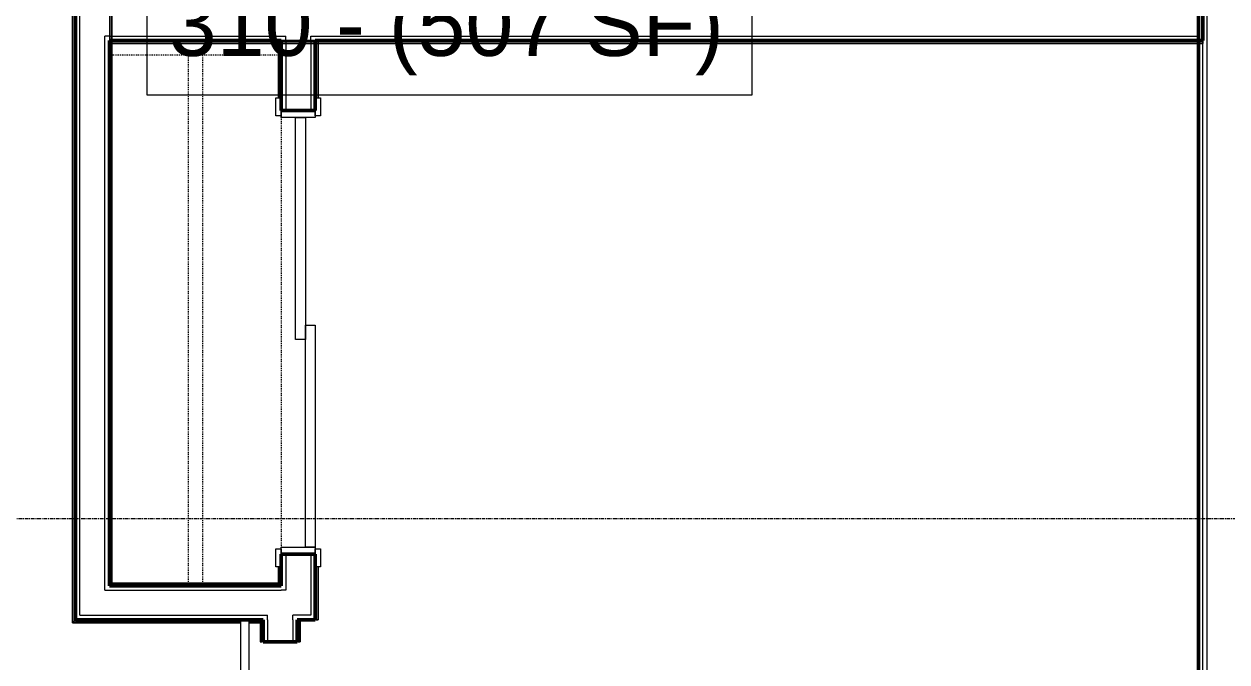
# Model space of a CAD drawing. Header units: inches. Extents: x -4218 to -1830, y 9767 to 12426.
# Drawn here: x -3103.9 to -2935.8, y 11827.2 to 11916.3 of the extents above; entities that cross this region are included whole.
import ezdxf

# ---------------------------------------------------------------- set-up
doc = ezdxf.new("R2010")
doc.units = ezdxf.units.IN
doc.header["$MEASUREMENT"] = 0
doc.linetypes.add('Dash', pattern=[0.25, 0.125, -0.125])
doc.linetypes.add('Grid Line 1_2_', pattern=[0.875, 0.5, -0.125, 0.125, -0.125])
for name, color, linetype, lineweight in [('0-1', 7, 'Continuous', 5), ('0-2', 253, 'Continuous', 9), ('A-AREA-IDEN', 2, 'Continuous', 9), ('A-DOOR-1', 7, 'Continuous', 9), ('A-DOOR-2', 50, 'Continuous', 20), ('A-DOOR-3', 250, 'Continuous', 50), ('A-DOOR-FRAM-1', 50, 'Continuous', 20), ('A-WALL-1', 250, 'Continuous', 50), ('A-WALL-2', 10, 'Continuous', 13), ('A-WALL-3', 254, 'Continuous', 9), ('A-WALL-4', 253, 'Continuous', 9), ('A-WALL-5', 252, 'Continuous', 9), ('A-WALL-6', 7, 'Continuous', 9), ('I-WALL-1', 250, 'Continuous', 50), ('I-WALL-2', 254, 'Continuous', 9), ('I-WALL-3', 253, 'Continuous', 9), ('I-WALL-4', 252, 'Continuous', 9), ('Q-CASE-HDLN-1', 7, 'Dash', 9), ('S-GRID-1', 1, 'Grid Line 1_2_', 9)]:
    doc.layers.add(name, color=color, linetype=linetype, lineweight=lineweight)
doc.styles.add('Century Gothic', font='ufonts.com_century-gothic.ttf', dxfattribs={"height": 9})

# ---------------------------------------------------------------- blocks, each defined once
blk = doc.blocks.new('Basic Wall _ INT - W4BØF - _5_8 GYP - 2X4 WOOD_BATT_ - 5_8 GYP_ - ___-3182038-BACKGROUND - 3RD FLOOR')
at = {"layer": 'A-WALL-3'}
blk.add_line((-3065.72, 11794), (-3065.75, 11794), dxfattribs=at)
at = {"layer": 'A-WALL-4'}
for p, q in [((-3065.72, 11833.1), (-3065.75, 11833.1)), ((-3065.55, 11833.1), (-3065.61, 11833.1)), ((-3065.4, 11833.1), (-3065.54, 11833.1)), ((-3065.34, 11833.1), (-3065.4, 11833.1)), ((-3065.75, 11789.75), (-3065.75, 11794)), ((-3065.55, 11794), (-3065.61, 11794)), ((-3065.4, 11794), (-3065.54, 11794)), ((-3065.34, 11794), (-3065.4, 11794)), ((-3065.4, 11793.99), (-3065.4, 11790.37)), ((-3065.4, 11790.34), (-3065.4, 11789.75)), ((-3065.4, 11789.6), (-3065.4, 11789.55)), ((-3065.4, 11789.54), (-3065.4, 11789.45)), ((-3065.4, 11789.45), (-3065.4, 11789.33)), ((-3065.75, 11742.74), (-3065.75, 11743.36))]:
    blk.add_line(p, q, dxfattribs=at)
at = {"layer": 'A-WALL-5'}
for p, q in [((-3065.75, 11833.1), (-3065.71, 11833.1)), ((-3065.75, 11830), (-3065.75, 11833.1)), ((-3065.71, 11833.1), (-3065.62, 11833.1)), ((-3065.62, 11833.1), (-3065.34, 11833.1)), ((-3065.4, 11833.1), (-3065.4, 11830)), ((-3065.75, 11830), (-3065.72, 11830)), ((-3065.61, 11830), (-3065.55, 11830)), ((-3065.54, 11830), (-3065.4, 11830)), ((-3065.4, 11830), (-3065.34, 11830)), ((-3065.75, 11794), (-3065.71, 11794)), ((-3065.71, 11794), (-3065.62, 11794)), ((-3065.62, 11790.37), (-3065.62, 11794)), ((-3065.62, 11794), (-3065.34, 11794)), ((-3065.34, 11793.99), (-3065.34, 11790.37)), ((-3065.75, 11743.36), (-3065.75, 11789.75)), ((-3065.62, 11789.75), (-3065.62, 11790.36)), ((-3065.4, 11789.33), (-3065.4, 11742.73)), ((-3065.34, 11790.33), (-3065.34, 11789.75)), ((-3065.34, 11789.6), (-3065.34, 11789.55)), ((-3065.34, 11789.54), (-3065.34, 11789.45)), ((-3065.34, 11789.45), (-3065.34, 11789.33)), ((-3065.75, 11742.73), (-3065.72, 11742.73)), ((-3065.61, 11742.73), (-3065.55, 11742.73)), ((-3065.54, 11742.73), (-3065.4, 11742.73)), ((-3065.4, 11742.73), (-3065.34, 11742.73))]:
    blk.add_line(p, q, dxfattribs=at)
at = {"layer": 'A-WALL-6'}
for p, q in [((-3065.62, 11830), (-3065.62, 11833.1)), ((-3065.34, 11833.1), (-3065.34, 11830)), ((-3065.71, 11830), (-3065.75, 11830)), ((-3065.62, 11830), (-3065.71, 11830)), ((-3065.34, 11830), (-3065.62, 11830)), ((-3065.62, 11742.73), (-3065.62, 11789.75)), ((-3065.34, 11789.33), (-3065.34, 11742.73)), ((-3065.71, 11742.73), (-3065.75, 11742.73)), ((-3065.62, 11742.73), (-3065.71, 11742.73)), ((-3065.34, 11742.73), (-3065.62, 11742.73))]:
    blk.add_line(p, q, dxfattribs=at)
blk = doc.blocks.new('Basic Wall _ INT - W4BØF - _5_8 GYP - 2X4 WOOD_BATT_ - 5_8 GYP_ - ___-3182039-BACKGROUND - 3RD FLOOR')
at = {"layer": 'A-WALL-4'}
for p, q in [((-3070.85, 11832.75), (-3070.91, 11832.69)), ((-3070.7, 11832.9), (-3070.85, 11832.75)), ((-3070.64, 11832.96), (-3070.7, 11832.9)), ((-3070.5, 11833.1), (-3070.52, 11833.08)), ((-3070.91, 11742.73), (-3070.85, 11742.73)), ((-3070.85, 11743.36), (-3070.85, 11742.74)), ((-3070.85, 11742.73), (-3070.7, 11742.73)), ((-3070.7, 11742.73), (-3070.64, 11742.73)), ((-3070.52, 11742.73), (-3070.5, 11742.73)), ((-3070.5, 11742.74), (-3070.5, 11743.36))]:
    blk.add_line(p, q, dxfattribs=at)
at = {"layer": 'A-WALL-5'}
for p, q in [((-3070.85, 11832.75), (-3070.85, 11830)), ((-3070.5, 11830), (-3070.5, 11833.1)), ((-3070.91, 11830), (-3070.85, 11830)), ((-3070.85, 11830), (-3070.7, 11830)), ((-3070.7, 11830), (-3070.64, 11830)), ((-3070.52, 11830), (-3070.5, 11830)), ((-3070.85, 11794), (-3070.91, 11794)), ((-3070.7, 11794), (-3070.85, 11794)), ((-3070.85, 11794), (-3070.85, 11743.36)), ((-3070.64, 11794), (-3070.7, 11794)), ((-3070.5, 11794), (-3070.52, 11794)), ((-3070.5, 11743.36), (-3070.5, 11794)), ((-3070.91, 11743.36), (-3070.91, 11742.74)), ((-3070.62, 11742.73), (-3070.91, 11742.73)), ((-3070.62, 11743.36), (-3070.62, 11742.74)), ((-3070.54, 11742.73), (-3070.62, 11742.73)), ((-3070.5, 11742.73), (-3070.54, 11742.73))]:
    blk.add_line(p, q, dxfattribs=at)
at = {"layer": 'A-WALL-6'}
for p, q in [((-3070.62, 11832.98), (-3070.62, 11830)), ((-3070.91, 11832.69), (-3070.91, 11830)), ((-3070.62, 11830), (-3070.91, 11830)), ((-3070.54, 11830), (-3070.62, 11830)), ((-3070.5, 11830), (-3070.54, 11830)), ((-3070.91, 11794), (-3070.62, 11794)), ((-3070.91, 11794), (-3070.91, 11743.36)), ((-3070.62, 11794), (-3070.62, 11743.36)), ((-3070.62, 11794), (-3070.54, 11794)), ((-3070.54, 11794), (-3070.5, 11794))]:
    blk.add_line(p, q, dxfattribs=at)
at = {"layer": 'A-WALL-6', "flags": 128}
for points in [[(-3070.91, 11832.69), (-3070.79, 11832.81), (-3070.7, 11832.9), (-3070.64, 11832.96), (-3070.62, 11832.98)], [(-3070.62, 11832.98), (-3070.62, 11832.98), (-3070.61, 11832.99), (-3070.6, 11833), (-3070.58, 11833.02), (-3070.56, 11833.04), (-3070.54, 11833.06)]]:
    blk.add_lwpolyline(points, dxfattribs=at)
blk = doc.blocks.new('Basic Wall _ INT - W4BØF - _5_8 GYP - 2X4 WOOD_BATT_ - 5_8 GYP_ - ___-3182042-BACKGROUND - 3RD FLOOR')
at = {"layer": 'A-WALL-3'}
for p, q in [((-3068.33, 11914), (-3068.39, 11914)), ((-3068.18, 11914), (-3068.33, 11914)), ((-3068.12, 11914), (-3068.18, 11914)), ((-3067.98, 11914), (-3068, 11914))]:
    blk.add_line(p, q, dxfattribs=at)
at = {"layer": 'A-WALL-4'}
for p, q in [((-3068.39, 11914), (-3068.1, 11914)), ((-3068.33, 11913.85), (-3068.33, 11913.8)), ((-3068.33, 11913.78), (-3068.33, 11913.71)), ((-3068.33, 11913.69), (-3068.33, 11913.59)), ((-3068.1, 11914), (-3068.04, 11914)), ((-3067.98, 11905.5), (-3067.98, 11906.01)), ((-3067.98, 11840.51), (-3067.98, 11842.26)), ((-3068.39, 11838.27), (-3068.33, 11838.2)), ((-3068.33, 11838.2), (-3068.18, 11838.06)), ((-3068.18, 11838.05), (-3068.12, 11837.99)), ((-3068, 11837.88), (-3067.98, 11837.85))]:
    blk.add_line(p, q, dxfattribs=at)
at = {"layer": 'A-WALL-5'}
for p, q in [((-3068.39, 11913.85), (-3068.39, 11913.8)), ((-3068.39, 11913.78), (-3068.39, 11913.71)), ((-3068.39, 11913.69), (-3068.39, 11913.59)), ((-3068.33, 11913.59), (-3068.33, 11906.01)), ((-3068.04, 11914), (-3068.02, 11914)), ((-3068.02, 11914), (-3067.98, 11914)), ((-3067.98, 11906.01), (-3067.98, 11914)), ((-3068.33, 11840.51), (-3068.33, 11838.2)), ((-3067.98, 11837.85), (-3067.98, 11840.51))]:
    blk.add_line(p, q, dxfattribs=at)
at = {"layer": 'A-WALL-6'}
for p, q in [((-3068.39, 11913.59), (-3068.39, 11906.01)), ((-3068.1, 11914), (-3068.1, 11906.01)), ((-3068.39, 11840.51), (-3068.39, 11838.27)), ((-3068.1, 11840.51), (-3068.1, 11837.98))]:
    blk.add_line(p, q, dxfattribs=at)
at = {"layer": 'A-WALL-6', "flags": 128}
for points in [[(-3068.1, 11837.98), (-3068.12, 11838), (-3068.18, 11838.05), (-3068.27, 11838.15), (-3068.39, 11838.27)], [(-3068.02, 11837.89), (-3068.04, 11837.92), (-3068.06, 11837.94), (-3068.08, 11837.95), (-3068.09, 11837.97), (-3068.1, 11837.97), (-3068.1, 11837.98)]]:
    blk.add_lwpolyline(points, dxfattribs=at)
blk = doc.blocks.new('Basic Wall _ INT - W4BØF - _5_8 GYP - 2X4 WOOD_BATT_ - 5_8 GYP_ - ___-3182043-BACKGROUND - 3RD FLOOR')
at = {"layer": 'A-WALL-3'}
for p, q in [((-3063.2, 11914), (-3063.23, 11914)), ((-3063.02, 11914), (-3063.09, 11914)), ((-3062.87, 11914), (-3063.02, 11914)), ((-3062.81, 11914), (-3062.87, 11914))]:
    blk.add_line(p, q, dxfattribs=at)
at = {"layer": 'A-WALL-4'}
for p, q in [((-3063.16, 11914), (-3063.14, 11914)), ((-3063.14, 11914), (-3063.1, 11914)), ((-3063.1, 11914), (-3062.81, 11914)), ((-3062.87, 11913.84), (-3062.87, 11913.8)), ((-3062.87, 11913.78), (-3062.87, 11913.71)), ((-3062.87, 11913.68), (-3062.87, 11913.59)), ((-3063.23, 11905.5), (-3063.23, 11906.01))]:
    blk.add_line(p, q, dxfattribs=at)
at = {"layer": 'A-WALL-5'}
for p, q in [((-3063.23, 11914), (-3063.18, 11914)), ((-3063.23, 11906.01), (-3063.23, 11914)), ((-3063.18, 11914), (-3063.16, 11914)), ((-3062.87, 11913.59), (-3062.87, 11906.01)), ((-3062.81, 11913.84), (-3062.81, 11913.8)), ((-3062.81, 11913.78), (-3062.81, 11913.71)), ((-3062.81, 11913.68), (-3062.81, 11913.59)), ((-3063.23, 11833.1), (-3063.23, 11840.51)), ((-3062.87, 11840.51), (-3062.87, 11833.1)), ((-3063.23, 11833.1), (-3063.2, 11833.1)), ((-3063.09, 11833.1), (-3063.02, 11833.1)), ((-3063.02, 11833.1), (-3062.87, 11833.1)), ((-3062.87, 11833.1), (-3062.81, 11833.1))]:
    blk.add_line(p, q, dxfattribs=at)
at = {"layer": 'A-WALL-6'}
for p, q in [((-3063.1, 11906.01), (-3063.1, 11914)), ((-3062.81, 11913.59), (-3062.81, 11906.01)), ((-3063.1, 11833.1), (-3063.1, 11840.51)), ((-3062.81, 11840.51), (-3062.81, 11833.1)), ((-3063.18, 11833.1), (-3063.23, 11833.1)), ((-3063.1, 11833.1), (-3063.18, 11833.1)), ((-3062.81, 11833.1), (-3063.1, 11833.1))]:
    blk.add_line(p, q, dxfattribs=at)
blk = doc.blocks.new('SLIDING - FLUSH - 5-0 x 6-8-3203586-BACKGROUND - 3RD FLOOR')
at = {"layer": 'A-DOOR-1'}
for p, q in [((-32.75, 3.25), (-30.25, 3.25)), ((-32.75, 2.5), (-32.75, 3.25)), ((-30.25, 2.5), (-32.75, 2.5)), ((-30.25, 3.25), (-30.25, 2.5)), ((30.25, 3.25), (32.75, 3.25)), ((30.25, 2.5), (30.25, 3.25)), ((32.75, 2.5), (30.25, 2.5)), ((32.75, 3.25), (32.75, 2.5)), ((-32.75, -2.25), (-30.25, -2.25)), ((-32.75, -3), (-32.75, -2.25)), ((-30.25, -3), (-32.75, -3)), ((-30.25, -2.25), (-30.25, -3)), ((30.25, -2.25), (32.75, -2.25)), ((30.25, -3), (30.25, -2.25)), ((32.75, -3), (30.25, -3)), ((32.75, -2.25), (32.75, -3))]:
    blk.add_line(p, q, dxfattribs=at)
at = {"layer": 'A-DOOR-2'}
for p, q in [((-1, -0.88), (-1, 0.5)), ((-1, 0.5), (30, 0.5)), ((30, 0.5), (30, -0.88)), ((-30, -2.25), (-30, -0.88)), ((-30, -0.88), (1, -0.88)), ((30, -0.88), (-1, -0.88)), ((1, -0.88), (1, -2.25)), ((1, -2.25), (-30, -2.25))]:
    blk.add_line(p, q, dxfattribs=at)
at = {"layer": 'A-DOOR-FRAM-1'}
for p, q in [((-31, -2.25), (-31, 2.5)), ((-31, 2.5), (-30, 2.5)), ((-30, 2.5), (-30, -2.25)), ((30, 2.5), (31, 2.5)), ((30, -2.25), (30, 2.5)), ((31, 2.5), (31, -2.25)), ((-30, -2.25), (-31, -2.25)), ((31, -2.25), (30, -2.25))]:
    blk.add_line(p, q, dxfattribs=at)
blk = doc.blocks.new('Basic Wall _ INT - W4BØF - _5_8 GYP - 2X4 WOOD_BATT_ - 5_8 GYP_ - ___-3182045-BACKGROUND - 3RD FLOOR')
at = {"layer": 'A-WALL-3'}
for p, q in [((-3092, 11914), (-3092, 11913.98)), ((-3092, 11913.86), (-3092, 11913.8)), ((-3092, 11913.79), (-3092, 11913.65)), ((-3092, 11913.65), (-3092, 11913.59)), ((-2939.15, 11913.98), (-2939.15, 11914)), ((-2939.15, 11913.8), (-2939.15, 11913.86)), ((-2939.15, 11913.65), (-2939.15, 11913.79)), ((-2939.15, 11913.59), (-2939.15, 11913.65))]:
    blk.add_line(p, q, dxfattribs=at)
at = {"layer": 'A-WALL-4'}
for p, q in [((-3092, 11913.89), (-3092, 11913.94)), ((-3092, 11913.88), (-3092, 11913.89)), ((-3092, 11913.59), (-3092, 11913.88)), ((-3091.77, 11913.65), (-3091.7, 11913.65)), ((-3091.67, 11913.65), (-3091.6, 11913.65)), ((-3068.39, 11913.65), (-3068.27, 11913.65)), ((-3068.27, 11913.65), (-3068.18, 11913.65)), ((-3068.18, 11913.65), (-3068.12, 11913.65)), ((-3063.23, 11914), (-3067.98, 11914)), ((-3067.95, 11913.65), (-3063.85, 11913.65)), ((-3063.83, 11913.65), (-3063.23, 11913.65)), ((-3063.08, 11913.65), (-3063.03, 11913.65)), ((-3063.02, 11913.65), (-3062.93, 11913.65)), ((-3062.93, 11913.65), (-3062.82, 11913.65)), ((-2939.15, 11914), (-2939.77, 11914)), ((-2939.77, 11913.65), (-2939.15, 11913.65)), ((-2939.15, 11914), (-2939.15, 11913.96)), ((-2939.15, 11913.96), (-2939.15, 11913.94)), ((-2939.15, 11913.94), (-2939.15, 11913.9)), ((-2939.15, 11913.9), (-2939.15, 11913.88)), ((-2939.15, 11913.88), (-2939.15, 11913.8)), ((-2939.15, 11913.8), (-2939.15, 11913.71)), ((-2939.15, 11913.71), (-2939.15, 11913.59))]:
    blk.add_line(p, q, dxfattribs=at)
at = {"layer": 'A-WALL-5'}
for p, q in [((-3092, 11913.96), (-3092, 11914)), ((-3067.98, 11914), (-3092, 11914)), ((-3092, 11913.94), (-3092, 11913.96)), ((-3091.77, 11913.59), (-3091.7, 11913.59)), ((-3091.67, 11913.59), (-3091.6, 11913.59)), ((-3091.59, 11913.65), (-3068.39, 11913.65)), ((-3068.39, 11913.59), (-3068.27, 11913.59)), ((-3068.27, 11913.59), (-3068.18, 11913.59)), ((-3068.18, 11913.59), (-3068.12, 11913.59)), ((-3067.97, 11913.88), (-3063.85, 11913.88)), ((-3067.95, 11913.59), (-3063.85, 11913.59)), ((-3063.84, 11913.88), (-3063.23, 11913.88)), ((-3063.82, 11913.59), (-3063.23, 11913.59)), ((-2939.77, 11914), (-3063.23, 11914)), ((-3063.08, 11913.59), (-3063.03, 11913.59)), ((-3063.02, 11913.59), (-3062.94, 11913.59)), ((-3062.93, 11913.59), (-3062.82, 11913.59)), ((-3062.82, 11913.65), (-2939.77, 11913.65)), ((-2939.77, 11913.88), (-2939.15, 11913.88)), ((-2939.77, 11913.59), (-2939.15, 11913.59))]:
    blk.add_line(p, q, dxfattribs=at)
at = {"layer": 'A-WALL-6'}
for p, q in [((-3092, 11913.88), (-3067.97, 11913.88)), ((-3091.6, 11913.59), (-3068.39, 11913.59)), ((-3063.23, 11913.88), (-2939.77, 11913.88)), ((-3062.81, 11913.59), (-2939.77, 11913.59))]:
    blk.add_line(p, q, dxfattribs=at)
blk = doc.blocks.new('Basic Wall _ INT - W4BØF - _5_8 GYP - 2X4 WOOD_BATT_ - 5_8 GYP_ - ___-3182046-BACKGROUND - 3RD FLOOR')
at = {"layer": 'A-WALL-4'}
for p, q in [((-3092, 11918.75), (-3092, 11914)), ((-3091.65, 11919.04), (-3091.65, 11919.16)), ((-3091.65, 11918.95), (-3091.65, 11919.04)), ((-3091.65, 11918.89), (-3091.65, 11918.95)), ((-3091.65, 11918.13), (-3091.65, 11918.75)), ((-3091.65, 11914.63), (-3091.65, 11918.08)), ((-3091.65, 11914), (-3091.65, 11914.62)), ((-3091.65, 11913.8), (-3091.65, 11913.86)), ((-3091.65, 11913.71), (-3091.65, 11913.8)), ((-3091.65, 11913.59), (-3091.65, 11913.71)), ((-3092, 11837.85), (-3091.97, 11837.88)), ((-3091.86, 11837.99), (-3091.8, 11838.05)), ((-3091.79, 11838.06), (-3091.65, 11838.2)), ((-3091.65, 11838.2), (-3091.59, 11838.27))]:
    blk.add_line(p, q, dxfattribs=at)
at = {"layer": 'A-WALL-5'}
for p, q in [((-3091.97, 11940.76), (-3092, 11940.76)), ((-3092, 11940.76), (-3092, 11918.75)), ((-3091.8, 11940.76), (-3091.86, 11940.76)), ((-3091.65, 11940.76), (-3091.79, 11940.76)), ((-3091.59, 11940.76), (-3091.65, 11940.76)), ((-3091.65, 11919.16), (-3091.65, 11940.76)), ((-3091.87, 11918.13), (-3091.87, 11918.75)), ((-3091.59, 11919.04), (-3091.59, 11919.16)), ((-3091.59, 11918.95), (-3091.59, 11919.04)), ((-3091.59, 11918.89), (-3091.59, 11918.95)), ((-3091.59, 11918.07), (-3091.59, 11918.75)), ((-3091.87, 11914.63), (-3091.87, 11918.11)), ((-3091.59, 11914.63), (-3091.59, 11918.07)), ((-3092, 11914), (-3092, 11837.85)), ((-3091.87, 11914), (-3091.87, 11914.62)), ((-3091.65, 11838.2), (-3091.65, 11913.59)), ((-3091.59, 11914), (-3091.59, 11914.61)), ((-3091.59, 11913.8), (-3091.59, 11913.86)), ((-3091.59, 11913.71), (-3091.59, 11913.8)), ((-3091.59, 11913.59), (-3091.59, 11913.71))]:
    blk.add_line(p, q, dxfattribs=at)
at = {"layer": 'A-WALL-6'}
for p, q in [((-3092, 11940.76), (-3091.96, 11940.76)), ((-3091.96, 11940.76), (-3091.87, 11940.76)), ((-3091.87, 11918.75), (-3091.87, 11940.76)), ((-3091.87, 11940.76), (-3091.59, 11940.76)), ((-3091.59, 11919.16), (-3091.59, 11940.76)), ((-3091.87, 11837.98), (-3091.87, 11914)), ((-3091.59, 11838.27), (-3091.59, 11913.59))]:
    blk.add_line(p, q, dxfattribs=at)
at = {"layer": 'A-WALL-6', "flags": 128}
for points in [[(-3091.87, 11837.98), (-3091.88, 11837.97), (-3091.88, 11837.97), (-3091.9, 11837.95), (-3091.91, 11837.94), (-3091.93, 11837.92), (-3091.96, 11837.89)], [(-3091.59, 11838.27), (-3091.7, 11838.15), (-3091.8, 11838.05), (-3091.85, 11838), (-3091.87, 11837.98)]]:
    blk.add_lwpolyline(points, dxfattribs=at)
blk = doc.blocks.new('Basic Wall _ INT - W4BØF - _5_8 GYP - 2X4 WOOD_BATT_ - 5_8 GYP_ - ___-3182047-BACKGROUND - 3RD FLOOR')
at = {"layer": 'A-WALL-4'}
for p, q in [((-3097.16, 11832.69), (-3097.1, 11832.75)), ((-3097.1, 11832.75), (-3096.95, 11832.9)), ((-3096.95, 11832.9), (-3096.89, 11832.96)), ((-3096.77, 11833.08), (-3096.75, 11833.1))]:
    blk.add_line(p, q, dxfattribs=at)
at = {"layer": 'A-WALL-5'}
for p, q in [((-3097.1, 11940.76), (-3097.16, 11940.76)), ((-3096.95, 11940.76), (-3097.1, 11940.76)), ((-3097.1, 11832.75), (-3097.1, 11940.76)), ((-3096.89, 11940.76), (-3096.95, 11940.76)), ((-3096.75, 11940.76), (-3096.77, 11940.76)), ((-3096.75, 11940.76), (-3096.75, 11833.1))]:
    blk.add_line(p, q, dxfattribs=at)
at = {"layer": 'A-WALL-6'}
for p, q in [((-3097.16, 11940.76), (-3096.87, 11940.76)), ((-3097.16, 11832.69), (-3097.16, 11940.76)), ((-3096.87, 11940.76), (-3096.87, 11832.98)), ((-3096.87, 11940.76), (-3096.79, 11940.76)), ((-3096.79, 11940.76), (-3096.75, 11940.76))]:
    blk.add_line(p, q, dxfattribs=at)
at = {"layer": 'A-WALL-6', "flags": 128}
for points in [[(-3096.87, 11832.98), (-3096.89, 11832.96), (-3096.95, 11832.9), (-3097.04, 11832.81), (-3097.16, 11832.69)], [(-3096.79, 11833.06), (-3096.81, 11833.04), (-3096.83, 11833.02), (-3096.85, 11833), (-3096.86, 11832.99), (-3096.87, 11832.98), (-3096.87, 11832.98)]]:
    blk.add_lwpolyline(points, dxfattribs=at)
blk = doc.blocks.new('Basic Wall _ INT - W4BØF - _5_8 GYP - 2X4 WOOD_BATT_ - 5_8 GYP_ - ___-3182048-BACKGROUND - 3RD FLOOR')
at = {"layer": 'A-WALL-4'}
for p, q in [((-3097.1, 11832.75), (-3097.16, 11832.69)), ((-3096.95, 11832.9), (-3097.1, 11832.75)), ((-3096.89, 11832.96), (-3096.95, 11832.9)), ((-3096.75, 11833.1), (-3096.77, 11833.08)), ((-3070.91, 11832.69), (-3070.85, 11832.75)), ((-3070.85, 11832.75), (-3070.7, 11832.9)), ((-3070.7, 11832.9), (-3070.64, 11832.96)), ((-3070.52, 11833.08), (-3070.5, 11833.1))]:
    blk.add_line(p, q, dxfattribs=at)
at = {"layer": 'A-WALL-5'}
for p, q in [((-3097.1, 11832.75), (-3073.7, 11832.75)), ((-3070.5, 11833.1), (-3096.75, 11833.1)), ((-3072.45, 11832.75), (-3070.85, 11832.75))]:
    blk.add_line(p, q, dxfattribs=at)
at = {"layer": 'A-WALL-6'}
for p, q in [((-3096.87, 11832.98), (-3073.7, 11832.98)), ((-3072.45, 11832.98), (-3070.62, 11832.98)), ((-3097.16, 11832.69), (-3073.7, 11832.69)), ((-3072.45, 11832.69), (-3070.91, 11832.69))]:
    blk.add_line(p, q, dxfattribs=at)
at = {"layer": 'A-WALL-6', "flags": 128}
for points in [[(-3097.16, 11832.69), (-3097.04, 11832.81), (-3096.95, 11832.9), (-3096.89, 11832.96), (-3096.87, 11832.98)], [(-3096.87, 11832.98), (-3096.87, 11832.98), (-3096.86, 11832.99), (-3096.85, 11833), (-3096.83, 11833.02), (-3096.81, 11833.04), (-3096.79, 11833.06)], [(-3070.62, 11832.98), (-3070.64, 11832.96), (-3070.7, 11832.9), (-3070.79, 11832.81), (-3070.91, 11832.69)], [(-3070.54, 11833.06), (-3070.56, 11833.04), (-3070.58, 11833.02), (-3070.6, 11833), (-3070.61, 11832.99), (-3070.62, 11832.98), (-3070.62, 11832.98)]]:
    blk.add_lwpolyline(points, dxfattribs=at)
blk = doc.blocks.new('Basic Wall _ INT - W4BØF - _5_8 GYP - 2X4 WOOD_BATT_ - 5_8 GYP_ - ___-3182049-BACKGROUND - 3RD FLOOR')
at = {"layer": 'A-WALL-4'}
for p, q in [((-3091.97, 11837.88), (-3092, 11837.85)), ((-3091.8, 11838.05), (-3091.86, 11837.99)), ((-3091.65, 11838.2), (-3091.79, 11838.06)), ((-3091.59, 11838.27), (-3091.65, 11838.2)), ((-3068.33, 11838.2), (-3068.39, 11838.27)), ((-3068.18, 11838.06), (-3068.33, 11838.2)), ((-3068.12, 11837.99), (-3068.18, 11838.05)), ((-3067.98, 11837.85), (-3068, 11837.88))]:
    blk.add_line(p, q, dxfattribs=at)
at = {"layer": 'A-WALL-5'}
for p, q in [((-3067.98, 11837.85), (-3092, 11837.85)), ((-3091.65, 11838.2), (-3068.33, 11838.2))]:
    blk.add_line(p, q, dxfattribs=at)
at = {"layer": 'A-WALL-6'}
for p, q in [((-3068.1, 11837.98), (-3091.87, 11837.98)), ((-3091.59, 11838.27), (-3068.39, 11838.27))]:
    blk.add_line(p, q, dxfattribs=at)
at = {"layer": 'A-WALL-6', "flags": 128}
for points in [[(-3091.96, 11837.89), (-3091.93, 11837.92), (-3091.91, 11837.94), (-3091.9, 11837.95), (-3091.88, 11837.97), (-3091.88, 11837.97), (-3091.87, 11837.98)], [(-3091.87, 11837.98), (-3091.85, 11838), (-3091.8, 11838.05), (-3091.7, 11838.15), (-3091.59, 11838.27)], [(-3068.39, 11838.27), (-3068.27, 11838.15), (-3068.18, 11838.05), (-3068.12, 11838), (-3068.1, 11837.98)], [(-3068.1, 11837.98), (-3068.1, 11837.97), (-3068.09, 11837.97), (-3068.08, 11837.95), (-3068.06, 11837.94), (-3068.04, 11837.92), (-3068.02, 11837.89)]]:
    blk.add_lwpolyline(points, dxfattribs=at)
blk = doc.blocks.new('BARN - FLUSH - 3-0 x 7-0 BARN DOOR-2961665-BACKGROUND - 3RD FLOOR')
at = {"layer": 'A-DOOR-1'}
for p, q in [((21, 5.57), (-60, 5.57)), ((-60, 4.95), (-60, 5.57)), ((-56, 6), (-54.5, 6)), ((-56, 6), (-56, 5.67)), ((-56, 5.67), (-54.5, 5.67)), ((-54.5, 5.67), (-54.5, 6)), ((-23.5, 6), (-22, 6)), ((-23.5, 5.67), (-23.5, 6)), ((-23.5, 5.67), (-22, 5.67)), ((-22, 6), (-22, 5.67)), ((21, 5.57), (21, 4.95)), ((-60, 4.32), (-60, 4.95)), ((-60, 4.32), (21, 4.32)), ((-52, 4.07), (-26, 4.07)), ((21, 4.95), (21, 4.32))]:
    blk.add_line(p, q, dxfattribs=at)
at = {"layer": 'A-DOOR-3'}
for p, q in [((-57, 5.82), (-56, 5.82)), ((-57, 5.57), (-57, 5.82)), ((-54.5, 5.82), (-23.5, 5.82)), ((-22, 5.82), (-21, 5.82)), ((-21, 5.82), (-21, 5.57)), ((-57, 4.07), (-57, 4.32)), ((-52, 4.07), (-57, 4.07)), ((-52, 4.33), (-52, 4.07)), ((-26, 4.07), (-26, 4.32)), ((-21, 4.07), (-26, 4.07)), ((-21, 4.32), (-21, 4.07))]:
    blk.add_line(p, q, dxfattribs=at)
blk = doc.blocks.new('OD_CW_Closet - OD_CW_Closet-2472542-BACKGROUND - 3RD FLOOR')
at = {"layer": 'Q-CASE-HDLN-1'}
for p, q in [((0.74, -24), (0.74, 0)), ((0.74, 0), (74.9, 0)), ((74.9, 0), (74.9, -24)), ((0.74, -11), (74.9, -11)), ((0.74, -13), (74.9, -13)), ((74.9, -24), (0.74, -24))]:
    blk.add_line(p, q, dxfattribs=at)
blk = doc.blocks.new('CTR - 1st Phase - Unit Layouts_rvt-1-BACKGROUND - 3RD FLOOR')
at = {"layer": 'A-WALL-1'}
for p, q in [((-3096.75, 11940.76), (-3096.75, 11837.85)), ((-2939.15, 11914.63), (-2939.15, 11918.13)), ((-3092, 11914), (-3067.98, 11914)), ((-3092, 11837.85), (-3092, 11914)), ((-3067.98, 11914), (-3067.98, 11904.26)), ((-3063.23, 11904.26), (-3063.23, 11914)), ((-3063.23, 11914), (-2939.15, 11914)), ((-2939.15, 11914), (-2939.15, 11914.63)), ((-3067.98, 11904.26), (-3063.23, 11904.26)), ((-3063.23, 11842.26), (-3067.98, 11842.26)), ((-3067.98, 11842.26), (-3067.98, 11837.85)), ((-3063.23, 11833.1), (-3063.23, 11842.26)), ((-3096.75, 11837.85), (-3096.75, 11833.73)), ((-3067.98, 11837.85), (-3092, 11837.85)), ((-3096.75, 11833.73), (-3096.75, 11833.1)), ((-3096.75, 11833.1), (-3070.5, 11833.1)), ((-3070.5, 11833.1), (-3070.5, 11830)), ((-3065.75, 11830), (-3065.75, 11833.1)), ((-3065.75, 11833.1), (-3063.85, 11833.1)), ((-3063.85, 11833.1), (-3063.23, 11833.1)), ((-3070.5, 11830), (-3065.75, 11830))]:
    blk.add_line(p, q, dxfattribs=at)
at = {"layer": 'A-WALL-2'}
for p, q in [((-3096.12, 11837.85), (-3096.12, 11940.14)), ((-2939.77, 11914.63), (-2939.77, 11918.13)), ((-3092, 11914.63), (-3092.62, 11914.63)), ((-3092.62, 11837.85), (-3092.62, 11914.63)), ((-3092, 11914.63), (-3067.35, 11914.63)), ((-3067.35, 11914), (-3067.35, 11914.63)), ((-3067.35, 11914), (-3067.35, 11904.26)), ((-3063.85, 11914), (-3063.85, 11914.63)), ((-3063.85, 11914.63), (-2939.77, 11914.63)), ((-3063.85, 11914), (-3063.85, 11904.26)), ((-3067.35, 11842.26), (-3067.35, 11837.23)), ((-3063.85, 11842.26), (-3063.85, 11833.73)), ((-3096.12, 11837.23), (-3096.12, 11837.85)), ((-3092.62, 11837.23), (-3092.62, 11837.85)), ((-3096.12, 11833.73), (-3096.12, 11837.23)), ((-3092.62, 11837.23), (-3067.98, 11837.23)), ((-3067.35, 11837.23), (-3067.98, 11837.23)), ((-3096.12, 11833.73), (-3069.87, 11833.73)), ((-3069.87, 11833.1), (-3069.87, 11833.73)), ((-3069.87, 11833.1), (-3069.87, 11830)), ((-3066.37, 11833.1), (-3066.37, 11833.73)), ((-3063.85, 11833.73), (-3066.37, 11833.73)), ((-3066.37, 11833.1), (-3066.37, 11830))]:
    blk.add_line(p, q, dxfattribs=at)
at = {"layer": 'A-WALL-3'}
for p, q in [((-2939.15, 11918.75), (-2939.15, 11914)), ((-3092, 11913.59), (-3092, 11913.86)), ((-3091.77, 11914), (-3091.7, 11914)), ((-3091.67, 11914), (-3091.6, 11914)), ((-3068.39, 11914), (-3068.12, 11914)), ((-3067.98, 11913.85), (-3067.98, 11913.8)), ((-3067.98, 11913.78), (-3067.98, 11913.71)), ((-3067.98, 11913.69), (-3067.98, 11913.59)), ((-3063.23, 11913.8), (-3063.23, 11913.84)), ((-3063.23, 11913.71), (-3063.23, 11913.78)), ((-3063.23, 11913.59), (-3063.23, 11913.68)), ((-3063.08, 11914), (-3062.81, 11914)), ((-2939.77, 11914), (-2939.15, 11914)), ((-3067.98, 11906.01), (-3067.98, 11905.5)), ((-3063.23, 11905.5), (-3063.23, 11906.01)), ((-3067.98, 11842.26), (-3067.98, 11840.51))]:
    blk.add_line(p, q, dxfattribs=at)
at = {"layer": 'A-WALL-4'}
for p, q in [((-3096.75, 11940.76), (-3096.75, 11837.85)), ((-3092, 11837.85), (-3092, 11913.59)), ((-3091.59, 11914), (-3068.39, 11914)), ((-3067.98, 11913.59), (-3067.98, 11906.01)), ((-3063.23, 11906.01), (-3063.23, 11913.59)), ((-3062.81, 11914), (-2939.77, 11914)), ((-3063.23, 11904.26), (-3067.98, 11904.26)), ((-3067.98, 11842.26), (-3063.23, 11842.26)), ((-3067.98, 11840.51), (-3067.98, 11837.85)), ((-3063.23, 11833.1), (-3063.23, 11840.51)), ((-3096.75, 11833.1), (-3096.75, 11837.85)), ((-3067.98, 11837.85), (-3092, 11837.85)), ((-3096.75, 11833.1), (-3070.5, 11833.1)), ((-3070.5, 11833.1), (-3070.5, 11830)), ((-3065.75, 11830), (-3065.75, 11833.1)), ((-3065.34, 11833.1), (-3065.6, 11833.1))]:
    blk.add_line(p, q, dxfattribs=at)
at = {"layer": 'A-WALL-5'}
for p, q in [((-3063.23, 11833.1), (-3065.34, 11833.1)), ((-3065.75, 11830), (-3070.5, 11830))]:
    blk.add_line(p, q, dxfattribs=at)
at = {"layer": '0-2'}
for name in ['Basic Wall _ INT - W4BØF - _5_8 GYP - 2X4 WOOD_BATT_ - 5_8 GYP_ - ___-3182047-BACKGROUND - 3RD FLOOR', 'Basic Wall _ INT - W4BØF - _5_8 GYP - 2X4 WOOD_BATT_ - 5_8 GYP_ - ___-3182046-BACKGROUND - 3RD FLOOR', 'Basic Wall _ INT - W4BØF - _5_8 GYP - 2X4 WOOD_BATT_ - 5_8 GYP_ - ___-3182045-BACKGROUND - 3RD FLOOR', 'Basic Wall _ INT - W4BØF - _5_8 GYP - 2X4 WOOD_BATT_ - 5_8 GYP_ - ___-3182042-BACKGROUND - 3RD FLOOR', 'Basic Wall _ INT - W4BØF - _5_8 GYP - 2X4 WOOD_BATT_ - 5_8 GYP_ - ___-3182043-BACKGROUND - 3RD FLOOR', 'Basic Wall _ INT - W4BØF - _5_8 GYP - 2X4 WOOD_BATT_ - 5_8 GYP_ - ___-3182049-BACKGROUND - 3RD FLOOR', 'Basic Wall _ INT - W4BØF - _5_8 GYP - 2X4 WOOD_BATT_ - 5_8 GYP_ - ___-3182048-BACKGROUND - 3RD FLOOR', 'Basic Wall _ INT - W4BØF - _5_8 GYP - 2X4 WOOD_BATT_ - 5_8 GYP_ - ___-3182039-BACKGROUND - 3RD FLOOR', 'Basic Wall _ INT - W4BØF - _5_8 GYP - 2X4 WOOD_BATT_ - 5_8 GYP_ - ___-3182038-BACKGROUND - 3RD FLOOR']:
    blk.add_blockref(name, (0, 0), dxfattribs=at)
for name, p, rotation in [('OD_CW_Closet - OD_CW_Closet-2472542-BACKGROUND - 3RD FLOOR', (-3068, 11912.75), 270.0000000000389), ('SLIDING - FLUSH - 5-0 x 6-8-3203586-BACKGROUND - 3RD FLOOR', (-3065.48, 11873.26), 89.99999999999748), ('BARN - FLUSH - 3-0 x 7-0 BARN DOOR-2961665-BACKGROUND - 3RD FLOOR', (-3068.12, 11812), 90.00000000002028)]:
    blk.add_blockref(name, p, dxfattribs=dict(at, rotation=rotation))
blk = doc.blocks.new('CTR - 1st Phase - Common Walls_rvt-1-BACKGROUND - 3RD FLOOR')
at = {"layer": 'A-WALL-2'}
for p, q in [((-2939.15, 11725.36), (-2939.15, 12110.34)), ((-2938.52, 11725.36), (-2938.52, 12110.34))]:
    blk.add_line(p, q, dxfattribs=at)
at = {"layer": 'I-WALL-1'}
blk.add_line((-2939.77, 11919.13), (-2939.77, 11725.36), dxfattribs=at)
at = {"layer": 'I-WALL-2'}
blk.add_line((-2939.77, 11918.13), (-2939.77, 11914.63), dxfattribs=at)
at = {"layer": 'I-WALL-3'}
for p, q in [((-2939.77, 11914.63), (-2939.77, 11914)), ((-2939.77, 11913.86), (-2939.77, 11913.8)), ((-2939.77, 11913.8), (-2939.77, 11913.71)), ((-2939.77, 11913.71), (-2939.77, 11913.59))]:
    blk.add_line(p, q, dxfattribs=at)
at = {"layer": 'I-WALL-4'}
blk.add_line((-2939.77, 11913.59), (-2939.77, 11794.91), dxfattribs=at)

msp = doc.modelspace()

# ---------------------------------------------------------------- linework, layer by layer
at = {"layer": 'A-AREA-IDEN', "flags": 128}
msp.add_lwpolyline([(-3086.7, 11927.87), (-3002.2, 11927.87), (-3002.2, 11906.38), (-3086.7, 11906.38)], close=True, dxfattribs=at)
at = {"layer": 'S-GRID-1'}
msp.add_line((-1830.2, 11847.19), (-4168.71, 11847.19), dxfattribs=at)

# ---------------------------------------------------------------- block references
at = {"layer": '0-1'}
for name in ['CTR - 1st Phase - Unit Layouts_rvt-1-BACKGROUND - 3RD FLOOR', 'CTR - 1st Phase - Common Walls_rvt-1-BACKGROUND - 3RD FLOOR']:
    msp.add_blockref(name, (0, 0), dxfattribs=at)

# ---------------------------------------------------------------- texts
at = {"layer": 'A-AREA-IDEN', "insert": (-3083.7, 11920.87), "char_height": 9, "width": 94.839, "attachment_point": 1, "style": 'Century Gothic'}
msp.add_mtext('310 - (507 SF)', dxfattribs=at)

doc.saveas('drawing.dxf')
